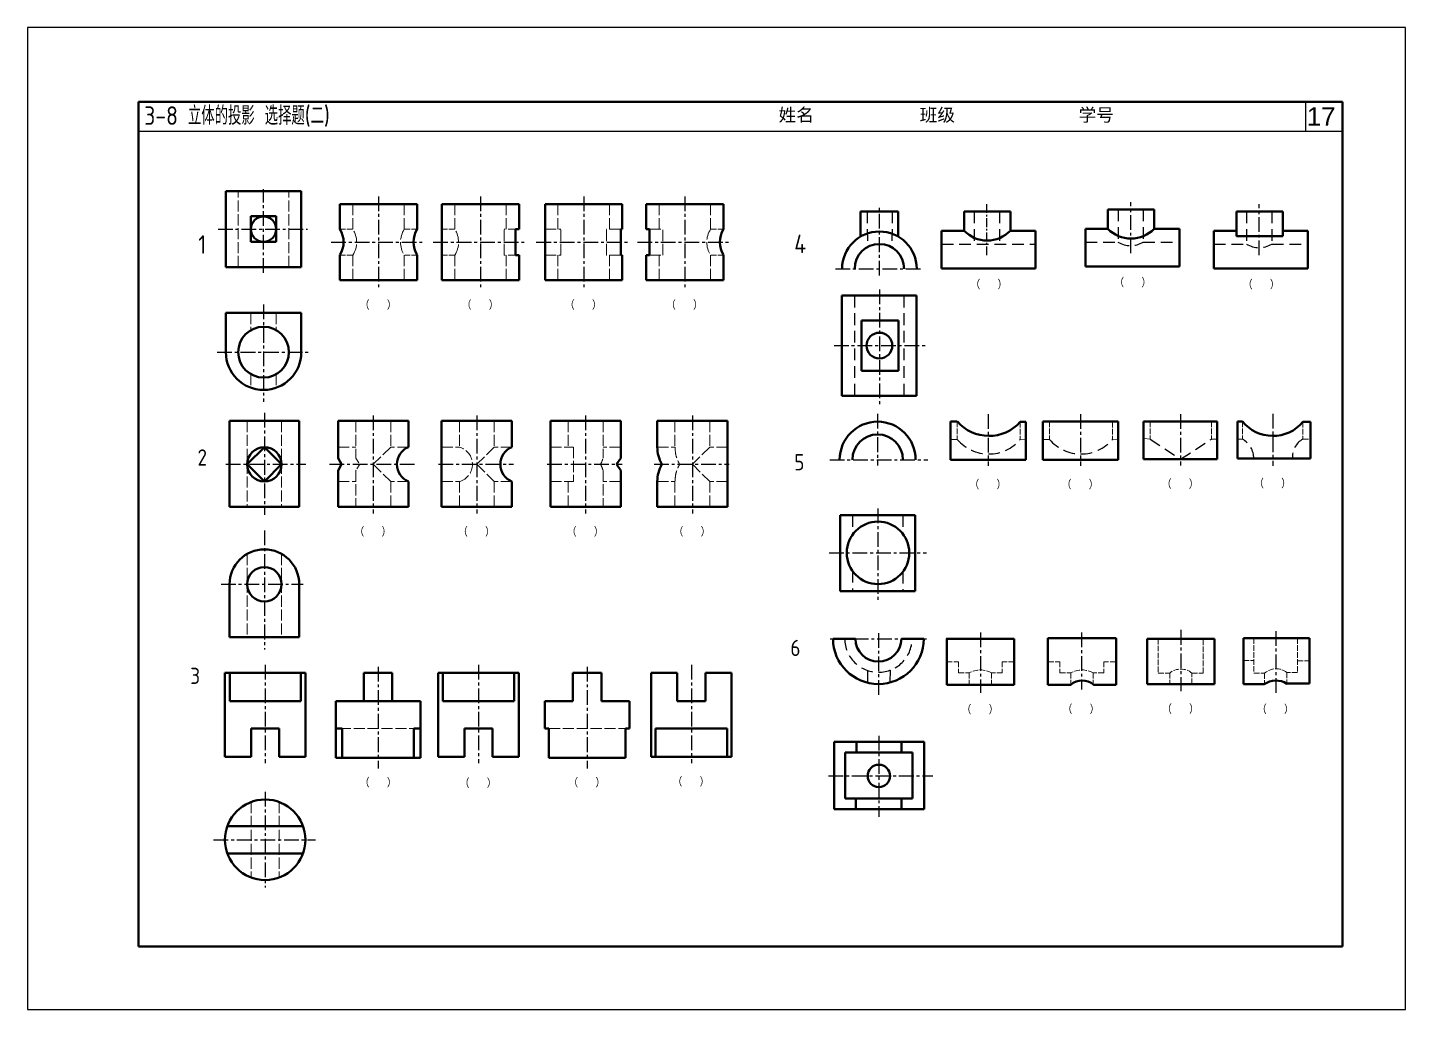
# Model space of a CAD drawing. Header units: millimetres. Extents: x 409 to 1578, y -880 to -20.
# Drawn here: x 813.8 to 1185.8, y -879.6 to -614.6 of the extents above; entities that cross this region are included whole.
import ezdxf

# ---------------------------------------------------------------- set-up
doc = ezdxf.new("R2010")
doc.units = ezdxf.units.MM
doc.header["$LTSCALE"] = 0.25
for name, pattern in [('ACAD_ISO02W100', [15, 12, -3]), ('CENTER', [50.8, 31.75, -6.35, 6.35, -6.35]), ('HIDDENX2', [19.05, 12.7, -6.35])]:
    doc.linetypes.add(name, pattern=pattern)
for name, color, linetype, lineweight in [('01(csx)', 7, 'Continuous', 50), ('02(xsx)', 7, 'Continuous', 25), ('11(wz)', 7, 'Continuous', 25), ('cu', 7, 'Continuous', 50), ('xi', 7, 'Continuous', 15), ('xu', 7, 'ACAD_ISO02W100', 15), ('粗实线', 250, 'Continuous', 50)]:
    doc.layers.add(name, color=color, linetype=linetype, lineweight=lineweight)
for name, color, linetype in [('CENTER', 250, 'CENTER'), ('文字', 7, 'Continuous'), ('细实线', 7, 'Continuous'), ('虚线', 250, 'HIDDENX2')]:
    doc.layers.add(name, color=color, linetype=linetype)
doc.styles.get("Standard").update_dxf_attribs({"font": 'gbenor.shx', "bigfont": 'bigfont.shx'})
doc.styles.add('样式 1', font='arial.ttf', dxfattribs={"height": 5})
doc.styles.add('汉字', font='gbenor.shx', dxfattribs={"height": 5, "bigfont": 'gbcbig.shx'})

msp = doc.modelspace()

# ---------------------------------------------------------------- linework, layer by layer
at = {"layer": '01(csx)'}
for p, q in [((843.81, -634.61), (843.81, -862.61)), ((1168.81, -634.61), (843.81, -634.61)), ((1168.81, -862.61), (1168.81, -634.61)), ((843.81, -862.61), (1168.81, -862.61))]:
    msp.add_line(p, q, dxfattribs=at)
at = {"layer": '02(xsx)'}
for p, q in [((1158.81, -634.61), (1158.81, -642.61)), ((843.81, -642.61), (1168.81, -642.61))]:
    msp.add_line(p, q, dxfattribs=at)
at = {"layer": 'CENTER', "ltscale": 0.5}
for p, q in [((877.52, -680.83), (877.52, -658.24)), ((908.57, -660.16), (908.57, -684.71)), ((936.1, -660.16), (936.1, -684.71)), ((963.96, -660.16), (963.96, -684.71)), ((991.27, -660.16), (991.27, -684.71)), ((1111.66, -675.53), (1111.66, -661.7)), ((1043.8, -681.53), (1043.8, -662.61)), ((1146.36, -676.07), (1146.36, -662.24)), ((865.23, -669), (889.39, -669)), ((895.78, -672.5), (921.01, -672.5)), ((923.31, -672.5), (948.54, -672.5)), ((951.17, -672.5), (976.4, -672.5)), ((978.47, -672.5), (1003.7, -672.5)), ((1031.9, -679.71), (1055.45, -679.71)), ((1043.8, -685.28), (1043.8, -716.88)), ((877.52, -689.34), (877.52, -715.61)), ((864.99, -702.22), (890.06, -702.22)), ((1031.54, -700.45), (1056.62, -700.45)), ((877.75, -718.61), (877.75, -746.14)), ((907.16, -719.28), (907.16, -745.79)), ((935.1, -719.28), (935.1, -745.79)), ((964.47, -719.28), (964.47, -745.79)), ((993.31, -719.28), (993.31, -745.79)), ((1043.32, -718.84), (1043.32, -732.76)), ((1073.19, -718.98), (1073.19, -732.9)), ((1098.08, -718.98), (1098.08, -732.9)), ((1125.1, -718.98), (1125.1, -732.76)), ((1150.04, -718.84), (1150.04, -732.9)), ((867.35, -732.48), (888.91, -732.48)), ((895.3, -732.48), (918.33, -732.48)), ((924.74, -732.48), (945.01, -732.48)), ((954.11, -732.48), (974.38, -732.48)), ((982.95, -732.48), (1003.22, -732.48)), ((1030.37, -731.23), (1056.84, -731.23)), ((1043.41, -744.41), (1043.41, -769.31)), ((877.75, -750.36), (877.75, -782.44)), ((1030.19, -756.38), (1056.49, -756.38)), ((866.04, -764.85), (888.24, -764.85)), ((1125.18, -777.19), (1125.18, -793.7)), ((1150.79, -777.47), (1150.79, -794.12)), ((1030.51, -779.57), (1056.51, -779.57)), ((1043.52, -778.02), (1043.52, -794.67)), ((1071.06, -777.88), (1071.06, -794.12)), ((1098.33, -777.88), (1098.33, -793.29)), ((877.96, -786.62), (877.96, -813.16)), ((908.43, -787.11), (908.43, -814.55)), ((935.56, -786.62), (935.56, -813.16)), ((964.9, -787.11), (964.9, -814.55)), ((993.03, -786.62), (993.03, -813.16)), ((1043.66, -805.72), (1043.66, -827.6)), ((1030.03, -816.59), (1058.26, -816.59)), ((877.96, -820.89), (877.96, -846.74)), ((864, -833.82), (891.52, -833.82))]:
    msp.add_line(p, q, dxfattribs=at)
at = {"layer": 'CENTER', "ltscale": 0.3}
msp.add_line((1072.84, -676.07), (1072.84, -662.24), dxfattribs=at)
at = {"layer": 'cu'}
for p, q in [((867.32, -658.74), (877.52, -658.74)), ((867.32, -679.25), (867.32, -658.74)), ((887.72, -658.74), (877.52, -658.74)), ((887.72, -679.25), (887.72, -658.74)), ((874.1, -665.51), (874.1, -672.48)), ((874.1, -665.51), (880.94, -665.51)), ((880.94, -665.51), (880.94, -672.48)), ((898.15, -662.25), (919, -662.25)), ((898.15, -669.02), (898.15, -662.25)), ((919, -669.02), (919, -662.25)), ((925.67, -662.25), (946.53, -662.25)), ((925.67, -682.76), (925.67, -662.25)), ((946.53, -669.02), (946.53, -662.25)), ((953.54, -662.25), (974.39, -662.25)), ((953.54, -682.76), (953.54, -662.25)), ((974.39, -669.02), (974.39, -662.25)), ((980.84, -662.25), (1001.69, -662.25)), ((980.84, -669.02), (980.84, -662.25)), ((1001.69, -669.02), (1001.69, -662.25)), ((874.1, -672.48), (880.94, -672.48)), ((898.15, -682.76), (898.15, -675.99)), ((919, -682.76), (919, -675.99)), ((946.53, -682.76), (946.53, -675.99)), ((974.39, -682.76), (974.39, -675.99)), ((980.84, -682.76), (980.84, -675.99)), ((1001.69, -682.76), (1001.69, -675.99)), ((867.32, -679.25), (887.72, -679.25)), ((919, -682.76), (898.15, -682.76)), ((946.53, -682.76), (925.67, -682.76)), ((974.39, -682.76), (953.54, -682.76)), ((1001.69, -682.76), (980.84, -682.76)), ((867.32, -691.64), (887.72, -691.64)), ((867.32, -691.64), (867.32, -702.22)), ((887.72, -691.64), (887.72, -702.22)), ((868.33, -720.78), (868.33, -743.98)), ((868.33, -720.78), (887.16, -720.78)), ((887.16, -720.78), (887.16, -743.98)), ((877.75, -727.82), (873.09, -732.48)), ((882.4, -732.48), (877.75, -727.82)), ((873.09, -732.48), (877.75, -737.13)), ((877.75, -737.13), (882.4, -732.48)), ((868.33, -743.98), (887.16, -743.98))]:
    msp.add_line(p, q, dxfattribs=at)
at = {"layer": 'cu', "ltscale": 0.3}
for p, q in [((973.95, -669.02), (974.39, -669.02)), ((973.95, -669.02), (973.95, -675.99)), ((980.84, -669.02), (981.75, -669.02)), ((981.75, -675.99), (981.75, -669.02)), ((974.39, -675.99), (973.95, -675.99)), ((980.84, -675.99), (981.75, -675.99)), ((897.67, -720.78), (897.67, -730.84)), ((897.67, -720.78), (916.65, -720.78)), ((916.65, -720.78), (916.65, -727.82)), ((925.61, -720.78), (925.61, -743.98)), ((925.61, -720.78), (944.59, -720.78)), ((944.59, -720.78), (944.59, -727.82)), ((954.98, -720.78), (954.98, -743.98)), ((954.98, -720.78), (973.96, -720.78)), ((973.96, -720.78), (973.96, -730.84)), ((983.82, -720.78), (983.82, -727.82)), ((983.82, -720.78), (1002.8, -720.78)), ((1002.8, -720.78), (1002.8, -743.98)), ((897.67, -730.84), (898.6, -732.48)), ((897.67, -734.11), (898.6, -732.48)), ((973.96, -730.84), (972.81, -732.48)), ((972.81, -732.48), (973.96, -734.11)), ((897.67, -734.11), (897.67, -743.98)), ((973.96, -734.11), (973.96, -743.98)), ((916.65, -737.13), (916.65, -743.98)), ((944.59, -737.13), (944.59, -743.98)), ((983.82, -737.13), (983.82, -743.98)), ((897.67, -743.98), (916.65, -743.98)), ((925.61, -743.98), (944.59, -743.98)), ((954.98, -743.98), (973.96, -743.98)), ((983.82, -743.98), (1002.8, -743.98)), ((868.33, -764.85), (868.33, -779.09)), ((887.16, -764.85), (887.16, -779.09)), ((887.16, -779.09), (868.33, -779.09)), ((867.09, -788.77), (877.96, -788.77)), ((867.09, -788.77), (867.09, -811.46)), ((868.38, -796.42), (868.38, -788.77)), ((888.84, -788.77), (877.96, -788.77)), ((887.55, -796.42), (887.55, -788.77)), ((888.84, -788.77), (888.84, -811.46)), ((904.58, -788.77), (904.58, -796.42)), ((904.58, -788.77), (908.43, -788.77)), ((912.29, -788.77), (908.43, -788.77)), ((912.29, -788.77), (912.29, -796.42)), ((924.69, -788.77), (935.56, -788.77)), ((924.69, -788.77), (924.69, -811.46)), ((925.97, -796.42), (925.97, -788.77)), ((946.43, -788.77), (935.56, -788.77)), ((945.15, -796.42), (945.15, -788.77)), ((946.43, -788.77), (946.43, -811.46)), ((961.04, -788.77), (961.04, -796.42)), ((961.04, -788.77), (964.9, -788.77)), ((968.75, -788.77), (964.9, -788.77)), ((968.75, -788.77), (968.75, -796.42)), ((982.15, -788.77), (989.21, -788.77)), ((982.15, -788.77), (982.15, -811.46)), ((989.21, -796.42), (989.21, -788.77)), ((1003.9, -788.77), (996.85, -788.77)), ((996.85, -796.42), (996.85, -788.77)), ((1003.9, -788.77), (1003.9, -811.46)), ((868.38, -796.42), (887.55, -796.42)), ((897, -796.42), (908.43, -796.42)), ((897, -811.68), (897, -796.42)), ((919.87, -796.42), (908.43, -796.42)), ((919.87, -811.68), (919.87, -796.42)), ((925.97, -796.42), (945.15, -796.42)), ((953.46, -796.42), (961.04, -796.42)), ((953.46, -803.8), (953.46, -796.42)), ((976.33, -796.42), (968.75, -796.42)), ((976.33, -803.8), (976.33, -796.42)), ((989.21, -796.42), (996.85, -796.42)), ((874.14, -803.8), (877.96, -803.8)), ((874.14, -811.46), (874.14, -803.8)), ((881.78, -803.8), (877.96, -803.8)), ((881.78, -811.46), (881.78, -803.8)), ((898.77, -803.8), (897, -803.8)), ((898.77, -811.46), (898.77, -803.8)), ((918.1, -803.8), (919.87, -803.8)), ((918.1, -811.46), (918.1, -803.8)), ((931.74, -803.8), (935.56, -803.8)), ((931.74, -811.46), (931.74, -803.8)), ((939.38, -803.8), (935.56, -803.8)), ((939.38, -811.46), (939.38, -803.8)), ((954.57, -803.8), (953.46, -803.8)), ((954.57, -811.68), (954.57, -803.8)), ((975.22, -803.8), (976.33, -803.8)), ((975.22, -811.68), (975.22, -803.8)), ((983.36, -811.46), (983.36, -803.8)), ((983.36, -803.8), (993.03, -803.8)), ((1002.69, -803.8), (993.03, -803.8)), ((1002.69, -811.46), (1002.69, -803.8)), ((867.09, -811.46), (874.14, -811.46)), ((888.84, -811.46), (881.78, -811.46)), ((897, -811.68), (908.43, -811.68)), ((919.87, -811.68), (908.43, -811.68)), ((924.69, -811.46), (931.74, -811.46)), ((946.43, -811.46), (939.38, -811.46)), ((954.57, -811.68), (964.9, -811.68)), ((975.22, -811.68), (964.9, -811.68)), ((982.15, -811.46), (1003.9, -811.46)), ((867.73, -830.13), (888.19, -830.13)), ((867.73, -837.5), (888.19, -837.5))]:
    msp.add_line(p, q, dxfattribs=at)
at = {"layer": 'cu'}
for centre, radius in [((877.52, -669), 3.42), ((877.53, -702.22), 6.85), ((877.75, -732.48), 4.65)]:
    msp.add_circle(centre, radius, dxfattribs=at)
at = {"layer": 'cu', "ltscale": 0.3}
for centre, radius in [((877.75, -764.85), 4.65), ((877.96, -833.82), 10.87)]:
    msp.add_circle(centre, radius, dxfattribs=at)
at = {"layer": 'cu'}
for centre, radius, start, end in [((892.45, -672.5), 6.68, 328.5371, 31.4629), ((924.7, -672.5), 6.68, 148.5371, 211.4629), ((1007.39, -672.5), 6.68, 148.5371, 211.4629), ((877.53, -702.22), 10.19, 180, 0)]:
    msp.add_arc(centre, radius, start, end, dxfattribs=at)
at = {"layer": 'cu', "ltscale": 0.3}
for centre, radius, start, end in [((918.55, -732.48), 5.03, 112.1964, 247.8036), ((946.49, -732.48), 5.03, 112.1964, 247.8036), ((877.75, -764.85), 9.41, 0, 180)]:
    msp.add_arc(centre, radius, start, end, dxfattribs=at)
for points in [[(983.82, -727.82), (984.12, -730.19), (985.05, -732.48)], [(983.82, -737.13), (984.12, -734.77), (985.05, -732.48)]]:
    msp.add_spline(points, degree=3, dxfattribs=at)
at = {"layer": 'xu'}
for p, q in [((870.68, -679.25), (870.68, -658.74)), ((884.37, -679.25), (884.37, -658.74)), ((901.62, -669.02), (901.62, -662.25)), ((915.53, -669.02), (915.53, -662.25)), ((929.14, -669.02), (929.14, -662.25)), ((943.06, -669.02), (943.06, -662.25)), ((957.01, -669.02), (957.01, -662.25)), ((970.92, -669.02), (970.92, -662.25)), ((984.31, -669.02), (984.31, -662.25)), ((998.22, -669.02), (998.22, -662.25)), ((942.45, -675.99), (942.45, -669.02)), ((946.53, -669.02), (942.45, -669.02)), ((953.54, -669.02), (957.77, -669.02)), ((957.77, -675.99), (957.77, -669.02)), ((970.15, -675.99), (970.15, -669.02)), ((973.95, -669.02), (970.15, -669.02)), ((981.75, -669.02), (985.34, -669.02)), ((985.34, -675.99), (985.34, -669.02)), ((901.64, -682.76), (901.64, -675.99)), ((915.51, -682.76), (915.51, -675.99)), ((929.16, -682.76), (929.16, -675.99)), ((946.53, -675.99), (942.45, -675.99)), ((943.04, -682.76), (943.04, -675.99)), ((953.54, -675.99), (957.77, -675.99)), ((957.02, -682.76), (957.02, -675.99)), ((973.95, -675.99), (970.15, -675.99)), ((970.9, -682.76), (970.9, -675.99)), ((981.75, -675.99), (985.34, -675.99)), ((984.33, -682.76), (984.33, -675.99)), ((998.21, -682.76), (998.21, -675.99)), ((874.1, -691.64), (874.1, -696.3)), ((880.94, -691.64), (880.94, -696.29)), ((874.1, -708.15), (874.1, -711.82)), ((880.94, -708.16), (880.94, -711.83)), ((873.09, -720.78), (873.09, -743.98)), ((882.4, -720.78), (882.4, -743.98)), ((902.45, -720.78), (902.45, -730.84)), ((911.86, -720.78), (911.86, -727.82)), ((930.39, -720.78), (930.39, -727.82)), ((939.81, -720.78), (939.81, -727.82)), ((959.76, -720.78), (959.76, -727.82)), ((969.18, -720.78), (969.18, -730.84)), ((988.6, -720.78), (988.6, -727.82)), ((998.02, -720.78), (998.02, -727.82)), ((897.67, -727.82), (902.45, -727.82)), ((911.86, -727.82), (907.16, -732.48)), ((916.65, -727.82), (911.86, -727.82)), ((925.61, -727.82), (930.39, -727.82)), ((939.81, -727.82), (935.1, -732.48)), ((944.59, -727.82), (939.81, -727.82)), ((954.98, -727.82), (961.18, -727.82)), ((961.18, -727.82), (961.18, -737.13)), ((973.96, -727.82), (969.18, -727.82)), ((983.82, -727.82), (988.6, -727.82)), ((998.02, -727.82), (993.31, -732.48)), ((1002.8, -727.82), (998.02, -727.82)), ((907.16, -732.48), (911.86, -737.13)), ((935.1, -732.48), (939.81, -737.13)), ((993.31, -732.48), (998.02, -737.13)), ((902.45, -734.11), (902.45, -743.98)), ((969.18, -734.11), (969.18, -743.98)), ((897.67, -737.13), (902.45, -737.13)), ((911.86, -737.13), (911.86, -743.98)), ((916.65, -737.13), (911.86, -737.13)), ((925.61, -737.13), (930.39, -737.13)), ((930.39, -737.13), (930.39, -743.98)), ((939.81, -737.13), (939.81, -743.98)), ((944.59, -737.13), (939.81, -737.13)), ((954.98, -737.13), (961.18, -737.13)), ((959.76, -737.13), (959.76, -743.98)), ((973.96, -737.13), (969.18, -737.13)), ((983.82, -737.13), (988.6, -737.13)), ((988.6, -737.13), (988.6, -743.98)), ((998.02, -737.13), (998.02, -743.98)), ((1002.8, -737.13), (998.02, -737.13)), ((873.09, -756.67), (873.09, -779.09)), ((882.4, -756.67), (882.4, -779.09)), ((898.11, -803.8), (918.76, -803.8)), ((954.57, -803.8), (975.22, -803.8)), ((874.14, -823.64), (874.14, -844)), ((881.78, -823.64), (881.78, -844))]:
    msp.add_line(p, q, dxfattribs=at)
at = {"layer": 'xu', "ltscale": 0.5}
for p, q in [((898.15, -669.02), (901.62, -669.02)), ((919, -669.02), (915.53, -669.02)), ((925.67, -669.02), (929.14, -669.02)), ((1001.69, -669.02), (998.22, -669.02)), ((898.15, -675.99), (901.64, -675.99)), ((919, -675.99), (915.51, -675.99)), ((925.67, -675.99), (929.16, -675.99)), ((1001.69, -675.99), (998.21, -675.99)), ((1064.83, -720.93), (1064.83, -725.8)), ((1081.82, -721.06), (1081.82, -725.8)), ((1089.72, -720.93), (1089.72, -725.8)), ((1106.71, -721.06), (1106.71, -725.8)), ((1116.88, -720.93), (1116.88, -725.66)), ((1133.46, -720.93), (1133.46, -725.66)), ((1141.82, -720.93), (1141.82, -725.66)), ((1158.12, -721.06), (1158.12, -725.66)), ((1064.83, -725.8), (1063.01, -725.8)), ((1081.82, -725.8), (1083.36, -725.66)), ((1089.72, -725.8), (1087.91, -725.8)), ((1106.71, -725.8), (1108.25, -725.66)), ((1116.88, -725.66), (1115.07, -725.52)), ((1133.46, -725.66), (1135, -725.66)), ((1141.82, -725.66), (1140.43, -725.66)), ((1158.12, -725.66), (1160.21, -725.66)), ((902.45, -730.84), (903.52, -732.48)), ((903.52, -732.48), (902.45, -734.11)), ((1119.05, -779.57), (1119.05, -788.81)), ((1131.19, -788.81), (1131.19, -779.57)), ((1144.92, -779.44), (1144.92, -788.89)), ((1156.68, -779.44), (1156.68, -788.66)), ((1061.97, -785.77), (1065.14, -785.77)), ((1065.14, -785.77), (1065.14, -788.79)), ((1076.98, -785.77), (1076.98, -788.79)), ((1080.15, -785.77), (1076.98, -785.77)), ((1089.38, -785.77), (1092.55, -785.77)), ((1092.55, -785.77), (1092.55, -788.79)), ((1107.56, -785.77), (1104.39, -785.77)), ((1104.39, -785.77), (1104.39, -788.79)), ((1142.12, -785.4), (1144.92, -785.4)), ((1156.68, -785.55), (1159.88, -785.55)), ((1065.14, -788.79), (1068.03, -788.79)), ((1068.03, -788.79), (1068.03, -791.96)), ((1074.09, -788.79), (1074.09, -791.96)), ((1076.98, -788.79), (1074.09, -788.79)), ((1092.55, -788.79), (1095.44, -788.79)), ((1095.44, -788.79), (1095.44, -791.96)), ((1104.39, -788.79), (1101.5, -788.79)), ((1101.5, -788.79), (1101.5, -791.96)), ((1119.05, -788.81), (1122.16, -788.81)), ((1122.16, -788.81), (1122.16, -791.82)), ((1128.16, -788.81), (1131.19, -788.81)), ((1128.16, -791.82), (1128.16, -788.81)), ((1144.92, -788.89), (1147.8, -788.89)), ((1147.8, -788.89), (1147.8, -791.82)), ((1153.8, -788.66), (1153.82, -791.68)), ((1156.68, -788.66), (1153.8, -788.66))]:
    msp.add_line(p, q, dxfattribs=at)
at = {"layer": 'xu'}
for centre, radius, start, end in [((896.2, -672.52), 6.45, 327.4247, 32.8807), ((920.95, -672.52), 6.45, 147.1193, 212.5753), ((923.73, -672.52), 6.45, 327.4247, 32.8807), ((1003.64, -672.52), 6.45, 147.1193, 212.5753), ((929.08, -732.48), 4.84, 285.8075, 74.1925)]:
    msp.add_arc(centre, radius, start, end, dxfattribs=at)
at = {"layer": 'xu', "ltscale": 0.5}
for centre, radius, start, end in [((959.74, -727.85), 9.9, 332.1091, 342.3887), ((959.74, -737.11), 9.9, 17.6113, 27.8909), ((1071.06, -793.94), 5.97, 59.5125, 120.4875), ((1098.47, -793.94), 5.97, 59.5125, 120.4875), ((1125.16, -792.51), 4.76, 50.9946, 129.0054), ((1150.93, -792.31), 4.64, 51.9295, 132.4165)]:
    msp.add_arc(centre, radius, start, end, dxfattribs=at)
at = {"layer": 'xu'}
for points in [[(988.6, -727.82), (988.91, -730.19), (989.84, -732.48)], [(988.6, -737.13), (988.91, -734.77), (989.84, -732.48)]]:
    msp.add_spline(points, degree=3, dxfattribs=at)
at = {"layer": '粗实线'}
for p, q in [((1038.73, -664.24), (1048.9, -664.24)), ((1038.73, -671), (1038.73, -664.24)), ((1048.9, -664.24), (1048.9, -671.02)), ((1066.65, -664.24), (1079.15, -664.24)), ((1066.65, -664.24), (1066.65, -669.46)), ((1079.15, -669.46), (1079.15, -664.24)), ((1105.47, -663.7), (1117.98, -663.7)), ((1105.47, -663.7), (1105.47, -668.92)), ((1117.98, -668.92), (1117.98, -663.7)), ((1140.17, -664.24), (1152.67, -664.24)), ((1140.17, -664.24), (1140.17, -670.91)), ((1152.67, -670.91), (1152.67, -664.24)), ((945.55, -669.02), (946.53, -669.02)), ((1060.58, -669.46), (1060.58, -679.64)), ((1066.65, -669.46), (1060.58, -669.46)), ((1079.15, -669.46), (1085.95, -669.46)), ((1085.95, -679.64), (1085.95, -669.46)), ((1099.41, -668.92), (1099.41, -679.1)), ((1105.47, -668.92), (1099.41, -668.92)), ((1117.98, -668.92), (1124.77, -668.92)), ((1124.77, -679.1), (1124.77, -668.92)), ((1134.1, -669.46), (1134.1, -679.64)), ((1140.17, -669.46), (1134.1, -669.46)), ((1152.67, -669.46), (1159.47, -669.46)), ((1159.47, -679.64), (1159.47, -669.46)), ((1140.17, -670.91), (1152.67, -670.91)), ((945.55, -675.99), (946.53, -675.99)), ((1060.58, -679.64), (1085.95, -679.64)), ((1099.41, -679.1), (1124.77, -679.1)), ((1134.1, -679.64), (1159.47, -679.64)), ((1033.63, -713.96), (1033.63, -686.95)), ((1033.63, -686.95), (1053.83, -686.95)), ((1053.83, -686.95), (1053.83, -713.96)), ((1038.93, -693.63), (1048.96, -693.63)), ((1038.93, -693.63), (1038.93, -707.28)), ((1048.96, -707.28), (1048.96, -693.63)), ((1038.93, -707.28), (1048.96, -707.28)), ((1053.83, -713.96), (1033.63, -713.96)), ((1063.01, -731.23), (1063.01, -720.93)), ((1063.01, -720.93), (1064.83, -720.93)), ((1081.82, -721.06), (1083.36, -721.06)), ((1083.36, -721.06), (1083.36, -731.23)), ((1087.91, -731.23), (1087.91, -720.93)), ((1087.91, -720.93), (1108.25, -720.93)), ((1108.25, -720.93), (1108.25, -731.23)), ((1115.07, -731.09), (1115.07, -720.93)), ((1115.07, -720.93), (1135, -720.93)), ((1135, -720.93), (1135, -731.09)), ((1140.43, -720.93), (1140.43, -730.95)), ((1141.82, -720.93), (1140.43, -720.93)), ((1160.21, -721.06), (1158.12, -721.06)), ((1160.21, -730.95), (1160.21, -721.06)), ((1083.36, -731.23), (1063.01, -731.23)), ((1108.25, -731.23), (1087.91, -731.23)), ((1135, -731.09), (1115.07, -731.09)), ((1140.43, -730.95), (1160.21, -730.95)), ((1033.22, -766.7), (1033.22, -746.2)), ((1033.22, -746.2), (1053.46, -746.2)), ((1053.46, -746.2), (1053.46, -766.7)), ((1053.46, -766.7), (1033.22, -766.7)), ((1037.32, -779.57), (1031.28, -779.57)), ((1055.77, -779.57), (1049.72, -779.57)), ((1061.84, -779.57), (1080.15, -779.57)), ((1061.97, -791.96), (1061.97, -779.57)), ((1080.15, -779.57), (1080.15, -791.96)), ((1089.24, -779.44), (1089.24, -791.96)), ((1089.24, -779.44), (1107.69, -779.44)), ((1107.69, -779.44), (1107.69, -791.96)), ((1134.27, -779.57), (1116.09, -779.57)), ((1116.09, -779.57), (1116.09, -791.82)), ((1134.27, -791.82), (1134.27, -779.57)), ((1142.12, -779.44), (1142.12, -791.82)), ((1142.12, -779.44), (1159.88, -779.44)), ((1159.88, -779.44), (1159.88, -791.68)), ((1080.15, -791.96), (1061.97, -791.96)), ((1089.24, -791.96), (1095.44, -791.96)), ((1107.69, -791.96), (1101.63, -791.96)), ((1116.09, -791.82), (1134.27, -791.82)), ((1142.12, -791.82), (1147.63, -791.82)), ((1159.88, -791.68), (1153.82, -791.68)), ((1031.54, -825.53), (1031.54, -807.37)), ((1031.54, -807.37), (1055.92, -807.37)), ((1034.57, -822.64), (1034.57, -810.26)), ((1034.57, -810.26), (1052.75, -810.26)), ((1037.6, -807.37), (1037.6, -810.26)), ((1049.72, -807.37), (1049.72, -810.26)), ((1052.75, -810.26), (1052.75, -822.64)), ((1055.92, -807.37), (1055.92, -825.53)), ((1055.92, -825.53), (1031.54, -825.53)), ((1052.75, -822.64), (1034.57, -822.64)), ((1037.46, -822.64), (1037.46, -825.53)), ((1049.72, -822.64), (1049.72, -825.53))]:
    msp.add_line(p, q, dxfattribs=at)
at = {"layer": '粗实线', "color": 1}
msp.add_line((945.55, -675.99), (945.55, -669.02), dxfattribs=at)
at = {"layer": '粗实线'}
for centre, radius in [((1043.8, -700.45), 3.48), ((1043.41, -756.38), 8.44), ((1043.66, -816.59), 3.03)]:
    msp.add_circle(centre, radius, dxfattribs=at)
for centre, radius, start, end in [((1072.9, -663.37), 8.72, 224.2156, 315.7844), ((1111.73, -662.84), 8.72, 224.2124, 315.7876), ((1043.8, -679.71), 10.07, 0, 180), ((1043.8, -679.71), 6.68, 0, 180), ((1043.32, -731.23), 10.26, 0, 180), ((1073.39, -713.48), 11.34, 221.015, 318.0465), ((1150.03, -714.23), 10.59, 219.1944, 319.8269), ((1043.32, -731.23), 6.83, 0, 180), ((1043.52, -779.53), 12.25, 180.2084, 359.7916), ((1043.52, -779.53), 6.2, 180.4119, 359.5881), ((1098.54, -795.75), 4.9, 50.7389, 129.2611), ((1150.84, -796.68), 5.82, 59.1132, 123.4309)]:
    msp.add_arc(centre, radius, start, end, dxfattribs=at)
at = {"layer": '细实线', "color": 7}
for p, q in [((1185.81, -614.61), (813.81, -614.61)), ((813.81, -614.61), (813.81, -879.61)), ((1185.81, -879.61), (1185.81, -614.61)), ((813.81, -879.61), (1185.81, -879.61))]:
    msp.add_line(p, q, dxfattribs=at)
at = {"layer": '虚线'}
for p, q in [((1040.52, -664.24), (1040.55, -673.87)), ((1047.2, -664.24), (1047.19, -673.96)), ((1069.39, -664.24), (1069.39, -673.04)), ((1076.19, -664.24), (1076.19, -673.04)), ((1108.21, -663.7), (1108.21, -672.5)), ((1115.02, -663.7), (1115.02, -672.5)), ((1142.91, -664.24), (1142.91, -673.04)), ((1149.71, -664.24), (1149.71, -673.04)), ((1060.58, -673.04), (1085.95, -673.04)), ((1099.41, -672.5), (1108.21, -672.5)), ((1115.02, -672.5), (1124.77, -672.5)), ((1134.1, -673.04), (1142.91, -673.04)), ((1149.71, -673.04), (1159.47, -673.04)), ((1037.11, -686.95), (1037.11, -713.96)), ((1050.35, -686.95), (1050.35, -713.96)), ((1116.88, -725.66), (1125.1, -731.09)), ((1125.1, -731.09), (1133.46, -725.66)), ((1036.5, -746.2), (1036.5, -751.54)), ((1050.15, -746.2), (1050.15, -751.31)), ((1036.5, -761.22), (1036.5, -766.7)), ((1050.15, -761.45), (1050.15, -766.7)), ((1040.62, -788.14), (1040.62, -791.43)), ((1046.67, -788.06), (1046.64, -791.37))]:
    msp.add_line(p, q, dxfattribs=at)
for centre, radius, start, end in [((1111.61, -666.97), 6.49, 238.3882, 301.6118), ((1146.31, -667.51), 6.49, 238.3882, 301.6118), ((1073.32, -718.48), 11.21, 220.7125, 319.2875), ((1098.22, -718.48), 11.21, 220.7125, 319.2875), ((1138.65, -731.03), 6.24, 0.749, 59.427), ((1160.83, -730.47), 5.52, 119.377, 184.9755), ((1043.52, -779.53), 9.09, 180.1357, 359.7192)]:
    msp.add_arc(centre, radius, start, end, dxfattribs=at)

# ---------------------------------------------------------------- texts
at = {"layer": '11(wz)', "insert": (845.31, -638.61), "char_height": 5, "width": 313.5, "attachment_point": 4, "style": '汉字'}
msp.add_mtext('3-8 立体的投影 选择题(二)', dxfattribs=at)
at = {"layer": 'xi', "ltscale": 0.3}
for s, p in [('2', (859.7, -732.83)), ('5', (1020.81, -734.12)), ('6', (1019.78, -784.23)), ('3', (857.75, -791.77))]:
    msp.add_text(s, height=4.39, dxfattribs=at).set_placement(p)
at = {"layer": '文字'}
for s, p in [(' 1', (857.2, -675.66)), ('4', (1020.81, -675.49))]:
    msp.add_text(s, height=5, dxfattribs=at).set_placement(p)
at = {"layer": '文字', "color": 7, "insert": (1011.79, -638.38), "char_height": 3.5, "width": 313.5, "attachment_point": 4}
msp.add_mtext('{\\fSimSun|b0|i0|c134|p2;  姓名            班级              学号}', dxfattribs=at)
at = {"layer": '文字', "char_height": 2.16, "width": 15.0776, "attachment_point": 1}
for insert in [(1068.43, -683.03), (1107.26, -682.49), (1141.95, -683.03), (903.54, -688.54), (931.06, -688.54), (958.92, -688.54), (986.23, -688.54), (1145.01, -736.73), (1068.15, -737.01), (1093.04, -737.01), (1120.07, -736.87), (902.12, -749.76), (930.06, -749.76), (959.43, -749.76), (988.27, -749.76), (1066.02, -797.74), (1093.29, -797.65), (1120.14, -797.6), (1145.76, -797.65), (903.54, -817.46), (930.52, -817.6), (959.86, -817.46), (987.99, -817.24)]:
    msp.add_mtext('\\M+18169{\\Fgbenor,bigfont|c134;    }\\M+1816A', dxfattribs=dict(at, insert=insert))
at = {"layer": '细实线', "color": 7, "ltscale": 0.3, "insert": (1163.06, -638.61), "char_height": 5, "width": 10, "attachment_point": 5, "style": '样式 1'}
msp.add_mtext('17', dxfattribs=at)

doc.saveas('drawing.dxf')
